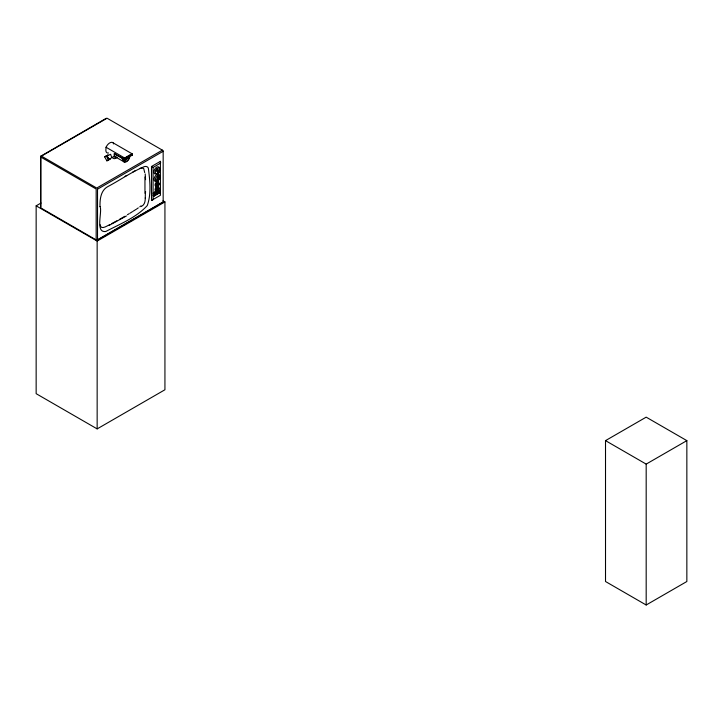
<?xml version="1.0" encoding="UTF-8"?>
<svg xmlns="http://www.w3.org/2000/svg" width="723" height="723" viewBox="0 0 723 723"><rect width="100%" height="100%" fill="white"/><g stroke="black" fill="none" stroke-linecap="round" stroke-linejoin="round"><path stroke-width="1.08" d="M156.882 170.583L158.572 173.222L159.467 172.101L157.75 169.498L156.873 169.543L157.216 171.008M116.774 157.75A5.45 3.145 -60 0 1 114.117 155.056L114.288 153.719L124.6 159.711C126.2 158.427 130.456 154.424 131.532 155.689L132.038 153.773L112.336 142.395A6.308 3.642 -60 0 0 107.094 145.413L106.037 147.248L105.865 150.294A5.45 3.145 -60 0 0 108.522 152.987M144.962 193.258L144.952 176.945M40.633 207.356L40.633 156.15M163.163 151.08L163.163 202.295M141.491 206.398C146.886 203.597 144.645 196.331 145.603 191.658M132.038 153.773L124.681 158.012L124.6 159.711L124.916 158.129L132.011 153.963L131.966 155.463L131.821 154.279M157.37 180.181L158.97 175.752L159.132 178.87L157.65 181.229L156.746 181.256L157.515 179.91L156.972 180.849M145.26 198.21L145.296 197.75M114.288 153.719L125.025 159.44L124.916 158.129M106.281 118.283L40.605 156.304M97.515 240.199L97.515 189.046M158.346 177.189L158.436 176.511M158.554 173.24L156.267 170.312L156.466 169.299L157.704 169.372M131.758 155.535L131.902 155.056M156.728 181.274L156.249 181.075L157.831 176.168L158.97 175.716M158.572 175.427L157.262 181.039L156.249 181.066A3.181 1.835 -60 0 1 156.52 176.656A3.181 1.835 -60 0 1 159.873 176.502A3.181 1.835 -60 0 1 157.262 181.021M158.039 180.587L157.731 181.121M155.852 192.788L155.825 193.439M155.87 193.43L156.285 192.689M156.349 182.982L155.734 184.049A2.431 1.401 -60 0 0 155.734 186.01M156.349 187.682L155.734 188.748A2.431 1.401 -60 0 0 155.734 190.7L156.349 191.071A2.332 1.347 -60 0 0 157.614 190.529M158.355 184.898L158.012 185.404A2.332 1.347 -60 0 1 156.349 186.371L155.328 185.775A2.431 1.401 -60 0 1 155.328 183.814L155.942 182.747A2.332 1.347 -60 0 1 157.605 181.78L158.626 182.386A2.431 1.401 -60 0 1 158.626 184.338M158.147 173.032L159.105 171.83A3.172 1.835 -60 0 0 158.518 167.962A3.172 1.835 -60 0 0 155.309 171.911A3.172 1.835 -60 0 0 158.138 173.023A3.136 1.808 -60 0 0 159.105 171.83L157.225 169.101M125.025 159.44L131.604 154.921M157.424 193.195L157.442 193.836M139.774 206.841L141.003 205.892M136.584 209.037L138.301 207.881M135.924 209.462L133.14 211.233M130.013 213.177L132.408 211.694M127.42 214.74L129.146 213.701M104.654 156.837L108.098 154.957L106.751 155.734L108.992 159.738L110.339 158.961L106.896 160.84L104.654 156.837L106.001 156.06M114.117 156.502L108.296 159.566L106.498 156.367L107.121 156.005M108.296 159.566L108.92 159.205M106.896 160.84L108.242 160.063M163 200.804L164.934 201.916L164.934 389.76L97.153 428.893L36.15 393.674L36.15 205.829L40.994 203.036M162.377 150.149L96.728 188.052L41.419 156.114L107.067 118.211L162.937 150.474M97.542 189.173L163.19 151.27M152.987 199.684A1.112 0.913 -60.7 0 1 152.481 200.054L151.505 200.407L151.505 166.489L160.407 161.356L160.587 162.377A1.112 0.913 -60.7 0 1 160.533 163M160.434 163.199L153.104 167.429L153.104 199.503M155.029 191.848L153.177 192.924L153.882 193.33L158.698 190.547M154.243 192.49L156.475 191.197M153.827 193.954C165.169 186.398 157.406 194.776 153.177 193.574L158.744 190.366L159.394 190.736M159.666 191.938L158.744 191.667L158.744 192.318L153.177 195.535L153.882 196.195L159.666 192.851L159.666 191.938L153.827 195.255L153.177 194.876M153.827 195.906L159.394 192.698L159.394 192.047M151.505 200.407L160.434 195.273L160.407 161.356M126.453 215.942L109.218 225.359M162.377 202.323L96.728 240.226L40.859 207.962L40.859 157.09L96.168 189.019L96.168 239.9M97.542 240.045L163.19 202.142M36.15 205.829L97.153 241.048L164.934 201.916M605.513 440.632L646.181 417.153L686.85 440.632L686.85 581.509L646.181 604.997L605.513 581.509L605.513 440.632L646.181 464.112L686.85 440.632M119.422 219.421L124.817 216.313M125.088 176.358L126.679 175.445M116.837 220.84L111.902 223.515M132.77 172.038L135.047 170.809M156.846 194.18L156.846 193.52M106.498 156.367L110.375 154.324M109.742 224.636C107.131 225.793 100.678 230.51 100.244 224.808M139.62 168.567L140.605 168.188M141.383 167.944L143.687 168.441L144.727 172.616M155.59 186.028L155.942 186.136A2.332 1.347 -60 0 0 157.207 185.603M158.391 176.475L157.831 176.168M153.882 195.282L153.882 196.195M156.267 170.312L156.737 170.583M158.843 176.141L159.322 176.412M106.037 147.248L124.681 158.012M115.201 156.755L124.483 162.115M157.605 181.238L157.262 181.039A3.127 1.808 -60 0 1 156.249 181.066M158.337 192.083L159.666 192.851M151.505 166.489L152.987 167.356M157.948 181.898L158.22 182.151A2.431 1.401 -60 0 1 158.382 183.534M158.364 172.652L158.5 173.005M107.573 156.801L108.468 158.409M145.206 173.954L145.558 179.666M113.394 143L113.421 143.931M646.181 464.112L646.181 604.997M153.827 193.294L153.882 194.243M97.153 241.048L97.153 428.893M158.915 171.179A3.967 2.286 -60 0 1 154.297 173.403A3.967 2.286 -60 0 1 156.331 167.429A3.967 2.286 -60 0 1 159.467 169.553M158.852 189.137A1.292 0.741 -60 0 0 158.617 188.26A1.247 0.723 -60 0 0 157.361 188.983A1.292 0.741 -60 0 0 157.126 190.266A1.292 0.741 -60 0 0 157.966 190.429M156.349 183.091A2.332 1.347 -60 0 1 158.012 182.124M157.153 184.229A1.609 0.931 -60 0 0 157.162 186.073A1.609 0.931 -60 0 0 158.771 185.151A1.609 0.931 -60 0 0 158.78 183.29A1.563 0.904 -60 0 0 157.207 184.193M158.626 189.037A2.431 1.401 -60 0 0 158.626 187.076L157.605 186.48A2.332 1.347 -60 0 0 155.942 187.447L155.328 188.513A2.431 1.401 -60 0 0 155.328 190.465L155.942 190.836A2.332 1.347 -60 0 0 156.774 190.61M156.349 187.781A2.332 1.347 -60 0 1 158.012 186.823M159.069 189.074A1.609 0.931 -60 0 0 158.78 187.98A1.563 0.904 -60 0 0 157.207 188.893M158.265 190.474A1.609 0.931 -60 0 1 156.981 190.61A1.609 0.931 -60 0 1 157.153 188.92M158.22 186.841A2.431 1.401 -60 0 1 158.22 188.802M129.923 155.779A4.844 2.793 -60 0 1 125.965 161.97A4.844 2.793 -60 0 1 123.244 158.418M129.534 156.005A4.293 2.476 -60 0 1 126.028 161.491A4.293 2.476 -60 0 1 123.615 158.337M128.025 156.484A4.112 2.377 -60 0 1 124.365 160.759A4.112 2.377 -60 0 1 122.503 157.605M127.447 156.602A3.244 1.871 -60 0 1 125.621 159.458A3.244 1.871 -60 0 1 123.407 159.675A3.244 1.871 -60 0 0 126.534 157.189M116.909 157.198A4.844 2.793 -60 0 1 114.713 153.493M115.816 157.316A3.678 2.124 60 0 1 113.249 158.319A3.678 2.124 60 0 1 110.691 154.361M116.864 157.334A3.678 2.124 60 0 1 115.499 157.867M100.009 206.516C102.666 211.333 94.794 233.113 105.766 231.505C120.018 223.994 136.286 217.596 147.275 205.558C151.459 193.8 149.914 180.298 148.351 168.188C147.718 166.471 145.73 166.136 144.184 166.679C131.532 171.984 120.199 180.009 108.116 186.444C100.723 190.131 99.828 199.214 100.009 206.516M159.485 190.673C160.379 192.634 160.931 188.043 159.485 190.673M157.533 180.524A3.967 2.286 -60 0 0 158.87 174.36A3.967 2.286 -60 0 0 154.162 178.436A3.967 2.286 -60 0 0 157.533 180.524M158.201 185.558A1.283 0.741 -60 0 0 158.617 183.561A1.283 0.741 -60 0 0 157.099 184.907A1.283 0.741 -60 0 0 158.201 185.558"/></g></svg>
